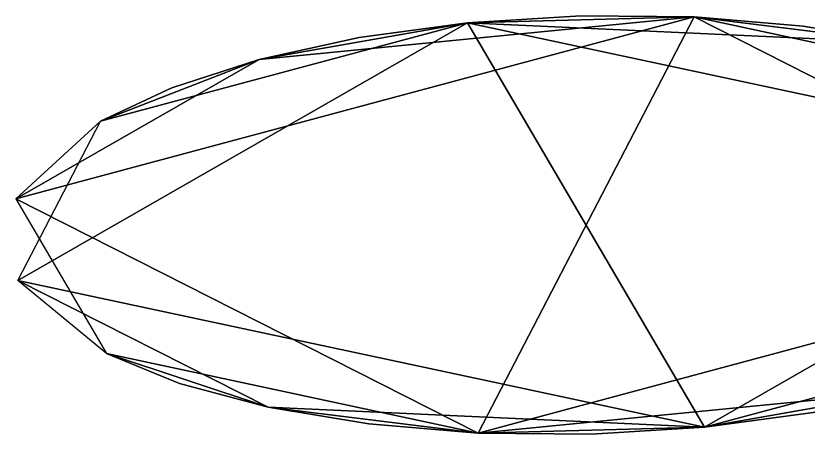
# Model space of a CAD drawing. Extents: x 0.27 to 8.12, y 0.27 to 5.77.
# Drawn here: x 3.7574 to 3.9707, y 1.0442 to 1.1567 of the extents above; entities that cross this region are included whole.
import ezdxf

# ---------------------------------------------------------------- set-up
doc = ezdxf.new("R2010")
doc.units = 0
doc.layers.get('0').update_dxf_attribs({"linetype": 'CONTINUOUS'})

msp = doc.modelspace()

# ---------------------------------------------------------------- linework, layer by layer
for points in [[(3.93995, 1.156406, 0.005826), (3.822914, 1.144992, 0.005826), (3.757417, 1.107498, 0.005826)], [(3.93995, 1.156406, 0.005826), (3.757417, 1.107498, 0.005826), (3.881843, 1.044536, 0.005826)], [(3.93995, 1.156406, 0.005826), (3.879004, 1.154838, 0.005826), (3.822914, 1.144992, 0.005826)], [(3.879004, 1.154838, -0.000424), (3.909449, 1.156703, -0.000424), (3.93995, 1.156406, -0.000424)], [(3.93995, 1.156406, 0.005826), (3.909449, 1.156703, 0.005826), (3.879004, 1.154838, 0.005826)], [(3.909449, 1.156703, -0.000424), (3.879004, 1.154838, -0.000424), (3.879004, 1.154838, 0.005826)], [(3.909449, 1.156703, -0.000424), (3.879004, 1.154838, 0.005826), (3.909449, 1.156703, 0.005826)], [(3.879004, 1.154838, -0.000424), (3.93995, 1.156406, -0.000424), (3.996472, 1.149459, -0.000424)], [(3.881843, 1.044536, 0.005826), (4.064376, 1.093444, 0.005826), (3.93995, 1.156406, 0.005826)], [(3.93995, 1.156406, -0.000424), (3.909449, 1.156703, -0.000424), (3.909449, 1.156703, 0.005826)], [(3.93995, 1.156406, -0.000424), (3.909449, 1.156703, 0.005826), (3.93995, 1.156406, 0.005826)], [(3.93995, 1.156406, -0.000424), (3.969334, 1.153961, -0.000424), (3.996472, 1.149459, -0.000424)], [(3.996472, 1.149459, 0.005826), (3.969334, 1.153961, 0.005826), (3.93995, 1.156406, 0.005826)], [(4.039967, 1.135054, 0.005826), (3.996472, 1.149459, 0.005826), (3.93995, 1.156406, 0.005826)], [(4.064376, 1.093444, 0.005826), (4.039967, 1.135054, 0.005826), (3.93995, 1.156406, 0.005826)], [(3.969334, 1.153961, -0.000424), (3.93995, 1.156406, -0.000424), (3.93995, 1.156406, 0.005826)], [(3.969334, 1.153961, -0.000424), (3.93995, 1.156406, 0.005826), (3.969334, 1.153961, 0.005826)], [(3.757982, 1.085558, -0.000424), (3.780218, 1.128369, -0.000424), (3.879004, 1.154838, -0.000424)], [(3.942789, 1.046105, -0.000424), (3.757982, 1.085558, -0.000424), (3.879004, 1.154838, -0.000424)], [(3.780218, 1.128369, -0.000424), (3.822914, 1.144992, -0.000424), (3.879004, 1.154838, -0.000424)], [(3.822914, 1.144992, -0.000424), (3.849785, 1.150884, -0.000424), (3.879004, 1.154838, -0.000424)], [(3.879004, 1.154838, 0.005826), (3.849785, 1.150884, 0.005826), (3.822914, 1.144992, 0.005826)], [(3.879004, 1.154838, -0.000424), (3.849785, 1.150884, -0.000424), (3.849785, 1.150884, 0.005826)], [(3.879004, 1.154838, -0.000424), (3.849785, 1.150884, 0.005826), (3.879004, 1.154838, 0.005826)], [(3.879004, 1.154838, -0.000424), (3.996472, 1.149459, -0.000424), (4.063811, 1.115384, -0.000424)], [(3.879004, 1.154838, -0.000424), (4.063811, 1.115384, -0.000424), (3.942789, 1.046105, -0.000424)], [(3.996472, 1.149459, -0.000424), (3.969334, 1.153961, -0.000424), (3.969334, 1.153961, 0.005826)], [(3.996472, 1.149459, -0.000424), (3.969334, 1.153961, 0.005826), (3.996472, 1.149459, 0.005826)], [(3.849785, 1.150884, -0.000424), (3.822914, 1.144992, -0.000424), (3.822914, 1.144992, 0.005826)], [(3.849785, 1.150884, -0.000424), (3.822914, 1.144992, 0.005826), (3.849785, 1.150884, 0.005826)], [(3.822914, 1.144992, 0.005826), (3.780218, 1.128369, 0.005826), (3.757417, 1.107498, 0.005826)], [(3.780218, 1.128369, -0.000424), (3.799424, 1.13739, -0.000424), (3.822914, 1.144992, -0.000424)], [(3.822914, 1.144992, 0.005826), (3.799424, 1.13739, 0.005826), (3.780218, 1.128369, 0.005826)], [(3.822914, 1.144992, -0.000424), (3.799424, 1.13739, -0.000424), (3.799424, 1.13739, 0.005826)], [(3.822914, 1.144992, -0.000424), (3.799424, 1.13739, 0.005826), (3.822914, 1.144992, 0.005826)], [(4.063811, 1.115384, -0.000424), (4.041575, 1.072573, -0.000424), (3.942789, 1.046105, -0.000424)], [(3.757417, 1.107498, 0.005826), (3.781827, 1.065888, 0.005826), (3.881843, 1.044536, 0.005826)], [(3.881843, 1.044536, 0.005826), (3.998879, 1.05595, 0.005826), (4.064376, 1.093444, 0.005826)], [(3.825321, 1.051483, -0.000424), (3.781827, 1.065888, -0.000424), (3.757982, 1.085558, -0.000424)], [(3.942789, 1.046105, -0.000424), (3.825321, 1.051483, -0.000424), (3.757982, 1.085558, -0.000424)], [(4.041575, 1.072573, -0.000424), (3.998879, 1.05595, -0.000424), (3.942789, 1.046105, -0.000424)], [(3.825321, 1.051483, -0.000424), (3.801471, 1.057867, -0.000424), (3.781827, 1.065888, -0.000424)], [(3.781827, 1.065888, 0.005826), (3.801471, 1.057867, 0.005826), (3.825321, 1.051483, 0.005826)], [(3.781827, 1.065888, 0.005826), (3.825321, 1.051483, 0.005826), (3.881843, 1.044536, 0.005826)], [(3.781827, 1.065888, -0.000424), (3.801471, 1.057867, -0.000424), (3.801471, 1.057867, 0.005826)], [(3.781827, 1.065888, -0.000424), (3.801471, 1.057867, 0.005826), (3.781827, 1.065888, 0.005826)], [(3.801471, 1.057867, -0.000424), (3.825321, 1.051483, -0.000424), (3.825321, 1.051483, 0.005826)], [(3.801471, 1.057867, -0.000424), (3.825321, 1.051483, 0.005826), (3.801471, 1.057867, 0.005826)], [(3.881843, 1.044536, 0.005826), (3.942789, 1.046105, 0.005826), (3.998879, 1.05595, 0.005826)], [(3.998879, 1.05595, -0.000424), (3.972008, 1.050059, -0.000424), (3.942789, 1.046105, -0.000424)], [(3.942789, 1.046105, 0.005826), (3.972008, 1.050059, 0.005826), (3.998879, 1.05595, 0.005826)], [(3.881843, 1.044536, -0.000424), (3.852459, 1.046982, -0.000424), (3.825321, 1.051483, -0.000424)], [(3.942789, 1.046105, -0.000424), (3.881843, 1.044536, -0.000424), (3.825321, 1.051483, -0.000424)], [(3.825321, 1.051483, 0.005826), (3.852459, 1.046982, 0.005826), (3.881843, 1.044536, 0.005826)], [(3.825321, 1.051483, -0.000424), (3.852459, 1.046982, -0.000424), (3.852459, 1.046982, 0.005826)], [(3.825321, 1.051483, -0.000424), (3.852459, 1.046982, 0.005826), (3.825321, 1.051483, 0.005826)], [(3.942789, 1.046105, -0.000424), (3.972008, 1.050059, -0.000424), (3.972008, 1.050059, 0.005826)], [(3.942789, 1.046105, -0.000424), (3.972008, 1.050059, 0.005826), (3.942789, 1.046105, 0.005826)], [(3.852459, 1.046982, -0.000424), (3.881843, 1.044536, -0.000424), (3.881843, 1.044536, 0.005826)], [(3.852459, 1.046982, -0.000424), (3.881843, 1.044536, 0.005826), (3.852459, 1.046982, 0.005826)], [(3.942789, 1.046105, -0.000424), (3.912344, 1.04424, -0.000424), (3.881843, 1.044536, -0.000424)], [(3.881843, 1.044536, 0.005826), (3.912344, 1.04424, 0.005826), (3.942789, 1.046105, 0.005826)], [(3.912344, 1.04424, -0.000424), (3.942789, 1.046105, -0.000424), (3.942789, 1.046105, 0.005826)], [(3.912344, 1.04424, -0.000424), (3.942789, 1.046105, 0.005826), (3.912344, 1.04424, 0.005826)], [(3.881843, 1.044536, -0.000424), (3.912344, 1.04424, -0.000424), (3.912344, 1.04424, 0.005826)], [(3.881843, 1.044536, -0.000424), (3.912344, 1.04424, 0.005826), (3.881843, 1.044536, 0.005826)]]:
    msp.add_3dface(points)

doc.saveas('drawing.dxf')
